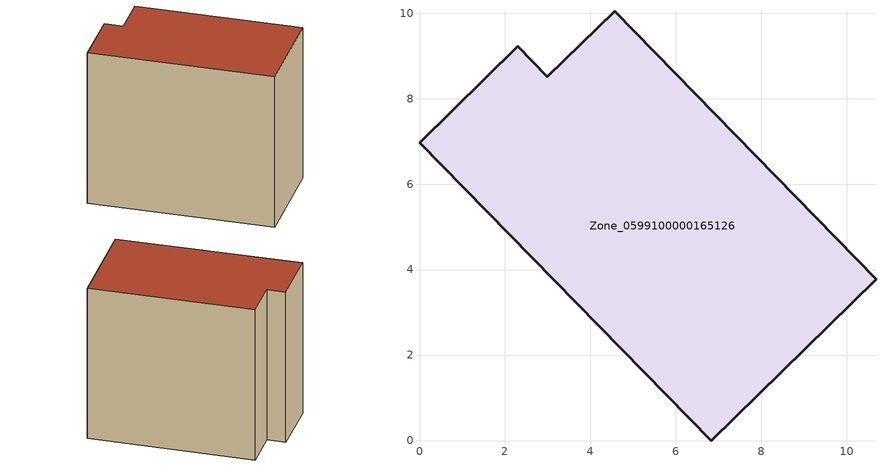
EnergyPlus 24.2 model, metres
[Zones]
Zone_0599100000165126
 floor ground (C_G): 6.82,0 0,6.97 2.3,9.22 2.99,8.51 4.57,10.04 10.68,3.77 z0
 wall outside (C_F): 2.99,8.51 2.3,9.22 0,6.97 6.82,0 10.68,3.77 4.57,10.04 2.99,8.51 z0:8.59
 roof outside (C_R): 10.68,3.77 4.57,10.04 2.99,8.51 2.3,9.22 0,6.97 6.82,0 z8.59
[BUILDING]
Pand.0599100000165126: North Axis=0; Terrain=City; Loads Convergence Tolerance Value=0.04; Temperature Convergence Tolerance Value=0.4; Solar Distribution=FullExterior; Maximum Number of Warmup Days=25; Minimum Number of Warmup Days=1
[Site:Location]
Rotterdam.The.Hague.AP_ZH_NLD Design_Conditions: Latitude=51.96; Longitude=4.45; Time Zone=1; Elevation=-4.5
[SITE:GROUNDTEMPERATURE:BUILDINGSURFACE]
18, 18, 18, 18, 18, 18, 18, 18, 18, 18, 18, 18
[MATERIAL] Thermal Absorptance=0.9; Solar Absorptance=0.7; Visible Absorptance=0.7
Name | Roughness | Thickness | Conductivity | Density | Specific Heat
G.TI.1975-1991 | MediumSmooth | 0.15 | 0.288461 | 540 | 1210
F.TI.1975-1991 | Rough | 0.3 | 0.230769 | 1920 | 840
R.TI.1975-1991 | MediumRough | 0.2 | 0.153846 | 1500 | 1000
[CONSTRUCTION]
C_G: G.TI.1975-1991
C_F: F.TI.1975-1991
C_R: R.TI.1975-1991
[ZONE]
Zone_0599100000165126: Type=1; Multiplier=1; Ceiling Height=Autocalculate; Volume=Autocalculate; Floor Area=autocalculate; Part of Total Floor Area=Yes
[ZONEINFILTRATION:DESIGNFLOWRATE]
Infil_Zone_0599100000165126: Zone or ZoneList or Space or SpaceList=Zone_0599100000165126; Schedule=AlwaysOn; Design Flow Rate Calculation Method=Flow/Area; Flow Rate per Floor Area=0.003; Constant Term Coefficient=1; Temperature Term Coefficient=0; Velocity Term Coefficient=0; Velocity Squared Term Coefficient=0
[HVACTEMPLATE:ZONE:IDEALLOADSAIRSYSTEM]
Zone_0599100000165126: Maximum Heating Supply Air Temperature=50; Minimum Cooling Supply Air Temperature=13; Maximum Heating Supply Air Humidity Ratio=0.0156; Minimum Cooling Supply Air Humidity Ratio=0.0077; Heating Limit=NoLimit; Cooling Limit=NoLimit; Dehumidification Control Type=ConstantSensibleHeatRatio; Cooling Sensible Heat Ratio=0.7; Dehumidification Setpoint=60; Humidification Control Type=None; Humidification Setpoint=30; Outdoor Air Method=None; Outdoor Air Flow Rate per Person=0.00944; Outdoor Air Flow Rate per Zone Floor Area=0; Outdoor Air Flow Rate per Zone=0; Demand Controlled Ventilation Type=None; Outdoor Air Economizer Type=NoEconomizer; Heat Recovery Type=None; Sensible Heat Recovery Effectiveness=0.7; Latent Heat Recovery Effectiveness=0.65
[ZONECONTROL:THERMOSTAT]
ThermostatControl_Zone_0599100000165126: Zone or ZoneList=Zone_0599100000165126; Control Type Schedule=DualSetpointControlType; Control 1=Thermostat_Zone_0599100000165126; Temperature Difference Between Cutout And Setpoint=0
[THERMOSTATSETPOINT:DUALSETPOINT]
Thermostat_Zone_0599100000165126: Heating Setpoint Temperature Schedule=HeatingSetpoint_Zone_0599100000165126; Cooling Setpoint Temperature Schedule=CoolingSetpoint_Zone_0599100000165126
[SCHEDULE:COMPACT]
HeatingSetpoint_Zone_0599100000165126: Through: 12/31, For: AllDays, Until: 24:00, 21
CoolingSetpoint_Zone_0599100000165126: Through: 12/31, For: AllDays, Until: 24:00, 24
DualSetpointControlType: Through: 12/31, For: AllDays, Until: 24:00, 4
AlwaysOn: Through: 12/31, For: AllDays, Until: 24:00, 1
